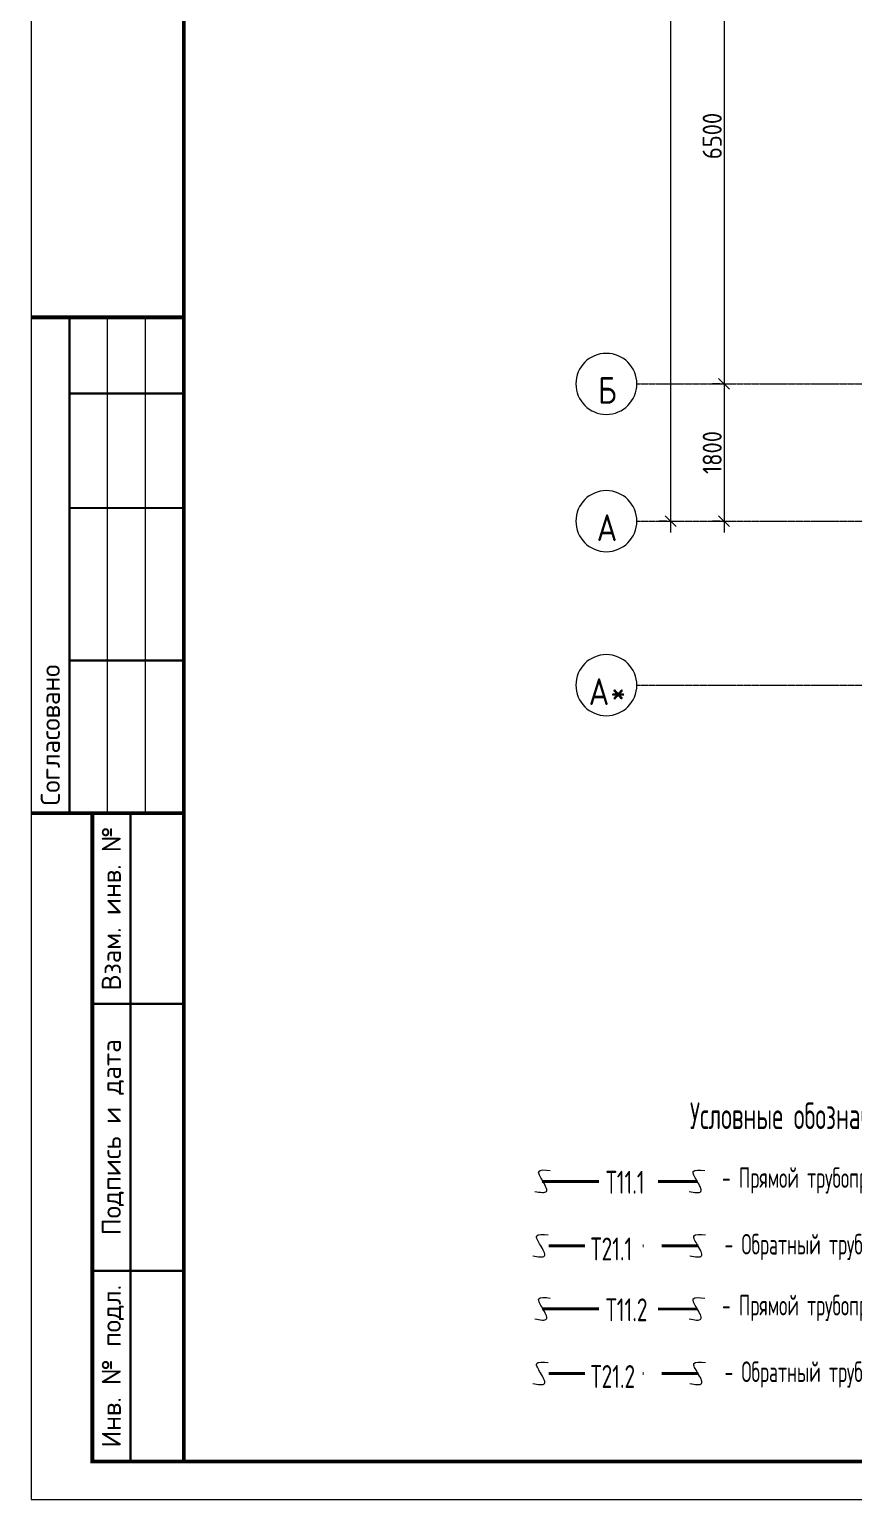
# Model space of a CAD drawing. Header units: millimetres. Extents: x -3929 to 624051, y 52832 to 514950.
# Drawn here: x 152967 to 163778, y 399538 to 418812 of the extents above; entities that cross this region are included whole.
import ezdxf
from ezdxf.enums import TextEntityAlignment as Align

# ---------------------------------------------------------------- set-up
doc = ezdxf.new("R2010")
doc.units = ezdxf.units.MM
doc.linetypes.add('ADSK_Линия сетки', pattern=[25, 20, -2.5, 0, -2.5])
doc.linetypes.add('Hidden', pattern=[7.14375, 4.7625, -2.38125])
doc.layers.add('9_Форматы', color=7, linetype='Continuous')
doc.layers.add('стояки', color=7, linetype='Continuous')
for name, color, linetype, lineweight in [('_надписи ОВ', 7, 'Continuous', 20), ('ОВ-рамка', 7, 'Continuous', 30), ('Оси', 253, 'Continuous', 9), ('Размеры', 7, 'Continuous', 9)]:
    doc.layers.add(name, color=color, linetype=linetype, lineweight=lineweight)
for name, color, linetype, true_color in [('т11.1', 1, 'Continuous', 0xff0000), ('т11.2', 7, 'Continuous', 0x6d366d), ('т21.1', 5, 'Continuous', 0x0000ff), ('т21.2', 7, 'Continuous', 0x004285)]:
    doc.layers.add(name, color=color, linetype=linetype, true_color=true_color)
doc.styles.add('GOST Common', font='GOST_Common.ttf', dxfattribs={"width": 0.9, "height": 350})
doc.styles.add('GOST Common_1', font='GOST_Common.ttf', dxfattribs={"width": 0.9, "height": 250})
doc.styles.add('ГОСТ', font='isocpeur.ttf', dxfattribs={"width": 0.8, "height": 250})
doc.styles.add('СТИЛЬ', font='simplex.shx', dxfattribs={"width": 0.65})

# ---------------------------------------------------------------- blocks, each defined once
blk = doc.blocks.new('_Oblique')
at = {"color": 0, "linetype": 'ByBlock', "lineweight": -2}
blk.add_line((-0.5, -0.5), (0.5, 0.5), dxfattribs=at)
blk = doc.blocks.new('4 этаж')
at = {"layer": 'Оси', "color": 253, "linetype": 'ADSK_Линия сетки', "lineweight": 0}
for p, q in [((351674, 3950), (417904, 3950)), ((351674, 2150), (417793, 2150)), ((351674, 0), (417793, 0))]:
    blk.add_line(p, q, dxfattribs=at)
at = {"layer": 'Оси', "color": 253, "lineweight": 0}
for centre, start, end in [((351274, 3950), 90, 270), ((351274, 3950), 270, 90), ((351274, 2150), 90, 270), ((351274, 2150), 270, 90), ((351274, 0), 90, 270), ((351274, 0), 270, 90)]:
    blk.add_arc(centre, 400, start, end, dxfattribs=at)
at = {"layer": 'Размеры', "color": 253, "lineweight": 0}
for p, q in [((352117, 45350), (352117, 2000)), ((352817, 10600), (352817, 3800)), ((352817, 4100), (352817, 2000)), ((352767, 3950), (352667, 3950)), ((352767, 3950), (352667, 3950)), ((352067, 2150), (351967, 2150)), ((352767, 2150), (352667, 2150))]:
    blk.add_line(p, q, dxfattribs=at)
at = {"layer": 'Размеры', "color": 253, "lineweight": 0, "xscale": 141.4, "yscale": 141.4, "zscale": 141.4}
for p, rotation in [((352817, 3950), 270), ((352817, 3950), 90), ((352117, 2150), 270), ((352817, 2150), 270)]:
    blk.add_blockref('_Oblique', p, dxfattribs=dict(at, rotation=rotation))
at = {"layer": 'Оси', "color": 253, "lineweight": 0, "style": 'GOST Common', "width": 0.9}
for s, p in [('Б', (351163, 3690)), ('А', (351147, 1890)), ('А', (351042, -260)), ('*', (351326, -260))]:
    blk.add_text(s, height=350, dxfattribs=at).set_placement(p)
at = {"layer": 'Размеры', "color": 253, "lineweight": 0, "char_height": 250, "attachment_point": 5, "rotation": 90, "style": 'GOST Common_1'}
for s, insert, width in [('\\A1;6500', (352662, 7200), 756.84), ('\\A1;1800', (352662, 3050), 700.59)]:
    blk.add_mtext(s, dxfattribs=dict(at, insert=insert, width=width))
blk = doc.blocks.new('*U2998')
at = {"layer": '9_Форматы', "color": 7, "linetype": 'Continuous', "lineweight": 9, "ltscale": 100}
blk.add_lwpolyline([(5, -5), (5, 589), (-836, 589), (-836, -5)], close=True, dxfattribs=at)
at = {"layer": '9_Форматы', "color": 7, "linetype": 'Continuous', "lineweight": 9, "ltscale": 100, "const_width": 0.5}
blk.add_lwpolyline([(0, 0), (0, 584), (-816, 584), (-816, 0)], close=True, dxfattribs=at)
at = {"layer": '9_Форматы', "color": 7, "linetype": 'Continuous', "lineweight": 9, "ltscale": 100}
for points, const_width in [([(-816, 150), (-836, 150)], 0.5), ([(-831, 85), (-831, 150)], 0.3), ([(-816, 140), (-831, 140)], 0.3), ([(-816, 125), (-831, 125)], 0.3), ([(-816, 105), (-831, 105)], 0.3), ([(-816, 85), (-836, 85)], 0.5), ([(-816, 0), (-828, 0), (-828, 85), (-828, 85)], 0.5), ([(-823, 0), (-823, 85)], 0.3), ([(-828, 60), (-816, 60)], 0.3), ([(-828, 25), (-816, 25)], 0.3)]:
    blk.add_lwpolyline(points, dxfattribs=dict(at, const_width=const_width))
for points in [[(-826, 85), (-826, 150)], [(-821, 85), (-821, 150)], [(-821, 85), (-821, 150)]]:
    blk.add_lwpolyline(points, dxfattribs=at)
at = {"layer": '9_Форматы', "color": 7, "linetype": 'Continuous', "lineweight": 9, "ltscale": 100, "style": 'ГОСТ'}
blk.add_text('Согласовано', height=2.5, rotation=90, dxfattribs=at).set_placement((-832.25, 86))
for s, p in [('Взам. инв. №', (-825.5, 72.5)), ('Подпись и дата', (-825.5, 42.5)), ('Инв. № подл.', (-825.5, 12.5))]:
    blk.add_text(s, height=2.5, rotation=90, dxfattribs=at).set_placement(p, align=Align.MIDDLE_CENTER)

msp = doc.modelspace()

# ---------------------------------------------------------------- linework, layer by layer
at = {"layer": '_надписи ОВ', "ltscale": 10}
for points in [[(159595.918, 403578.79), (159750.101, 403578.892), (159698.287, 403718.661), (159648.931, 403840.843), (159799.635, 403853.009)], [(161620.698, 403578.417), (161774.881, 403578.52), (161723.067, 403718.289), (161673.711, 403840.471), (161824.415, 403852.637)], [(159568.918, 402733.402), (159723.101, 402733.504), (159671.287, 402873.273), (159621.931, 402995.455), (159772.635, 403007.621)], [(161630.312, 402733.027), (161784.495, 402733.13), (161732.681, 402872.898), (161683.325, 402995.081), (161834.029, 403007.247)], [(159595.918, 401906.584), (159750.101, 401906.687), (159698.287, 402046.456), (159648.931, 402168.638), (159799.635, 402180.804)], [(161620.698, 401906.212), (161774.881, 401906.314), (161723.067, 402046.083), (161673.711, 402168.266), (161824.415, 402180.432)], [(159568.918, 401061.196), (159723.101, 401061.299), (159671.287, 401201.067), (159621.931, 401323.25), (159772.635, 401335.416)], [(161630.312, 401060.822), (161784.495, 401060.924), (161732.681, 401200.693), (161683.325, 401322.875), (161834.029, 401335.041)]]:
    msp.add_spline(points, degree=3, dxfattribs=at)
at = {"layer": 'т11.1', "lineweight": 40}
for p, q in [((160436.372, 403709.464), (159694.093, 403709.596)), ((161728.487, 403709.221), (161214.519, 403709.335))]:
    msp.add_line(p, q, dxfattribs=at)
at = {"layer": 'т11.2', "lineweight": 40}
for p, q in [((160436.372, 402037.259), (159694.093, 402037.39)), ((161728.487, 402037.016), (161214.519, 402037.13))]:
    msp.add_line(p, q, dxfattribs=at)
at = {"layer": 'т21.1', "linetype": 'Hidden', "lineweight": 40, "ltscale": 100}
for p, q in [((160254.645, 402864.077), (159676.707, 402864.205)), ((161738.101, 402863.831), (161011.27, 402864.11))]:
    msp.add_line(p, q, dxfattribs=at)
at = {"layer": 'т21.2', "linetype": 'Hidden', "lineweight": 40, "ltscale": 100}
for p, q in [((160254.645, 401191.872), (159676.707, 401192)), ((161738.101, 401191.625), (161011.27, 401191.905))]:
    msp.add_line(p, q, dxfattribs=at)

# ---------------------------------------------------------------- block references
at = {"layer": 'ОВ-рамка', "ltscale": 100, "transparency": 33554687, "xscale": 100, "yscale": 100, "zscale": 100}
msp.add_blockref('*U2998', (236591.963, 400038.391), dxfattribs=at)
at = {"layer": 'стояки', "color": 5, "lineweight": 40}
msp.add_blockref('4 этаж', (-190738.98, 410215.433), dxfattribs=at)

# ---------------------------------------------------------------- texts
at = {"layer": '_надписи ОВ', "ltscale": 10, "style": 'СТИЛЬ', "width": 0.6}
for s, height, p in [('Условные обозначения', 350, (161631.325, 404395.134)), ('- Прямой трубопровод отопления основных помещений 85%%DС', 270, (162051.22, 403624.384)), ('- Обратный трубопровод отопления основных помещений 60%%DС', 270, (162084.465, 402751.354)), ('- Прямой трубопровод отопления спортивного зала 85%%DС', 270, (162051.22, 401952.178)), ('- Обратный трубопровод отопления спортивного зала 60%%DС', 270, (162084.465, 401079.148))]:
    msp.add_text(s, height=height, dxfattribs=at).set_placement(p)
at = {"layer": '_надписи ОВ', "ltscale": 10, "char_height": 300, "width": 16480.02357, "attachment_point": 1, "line_spacing_factor": 0.7, "style": 'СТИЛЬ'}
for s, insert in [('Т11.1', (160527.787, 403848.609)), ('Т21.1 ', (160328.687, 402974.64)), ('Т11.2', (160527.787, 402176.404)), ('Т21.2 ', (160328.687, 401302.435))]:
    msp.add_mtext(s, dxfattribs=dict(at, insert=insert))

doc.saveas('drawing.dxf')
